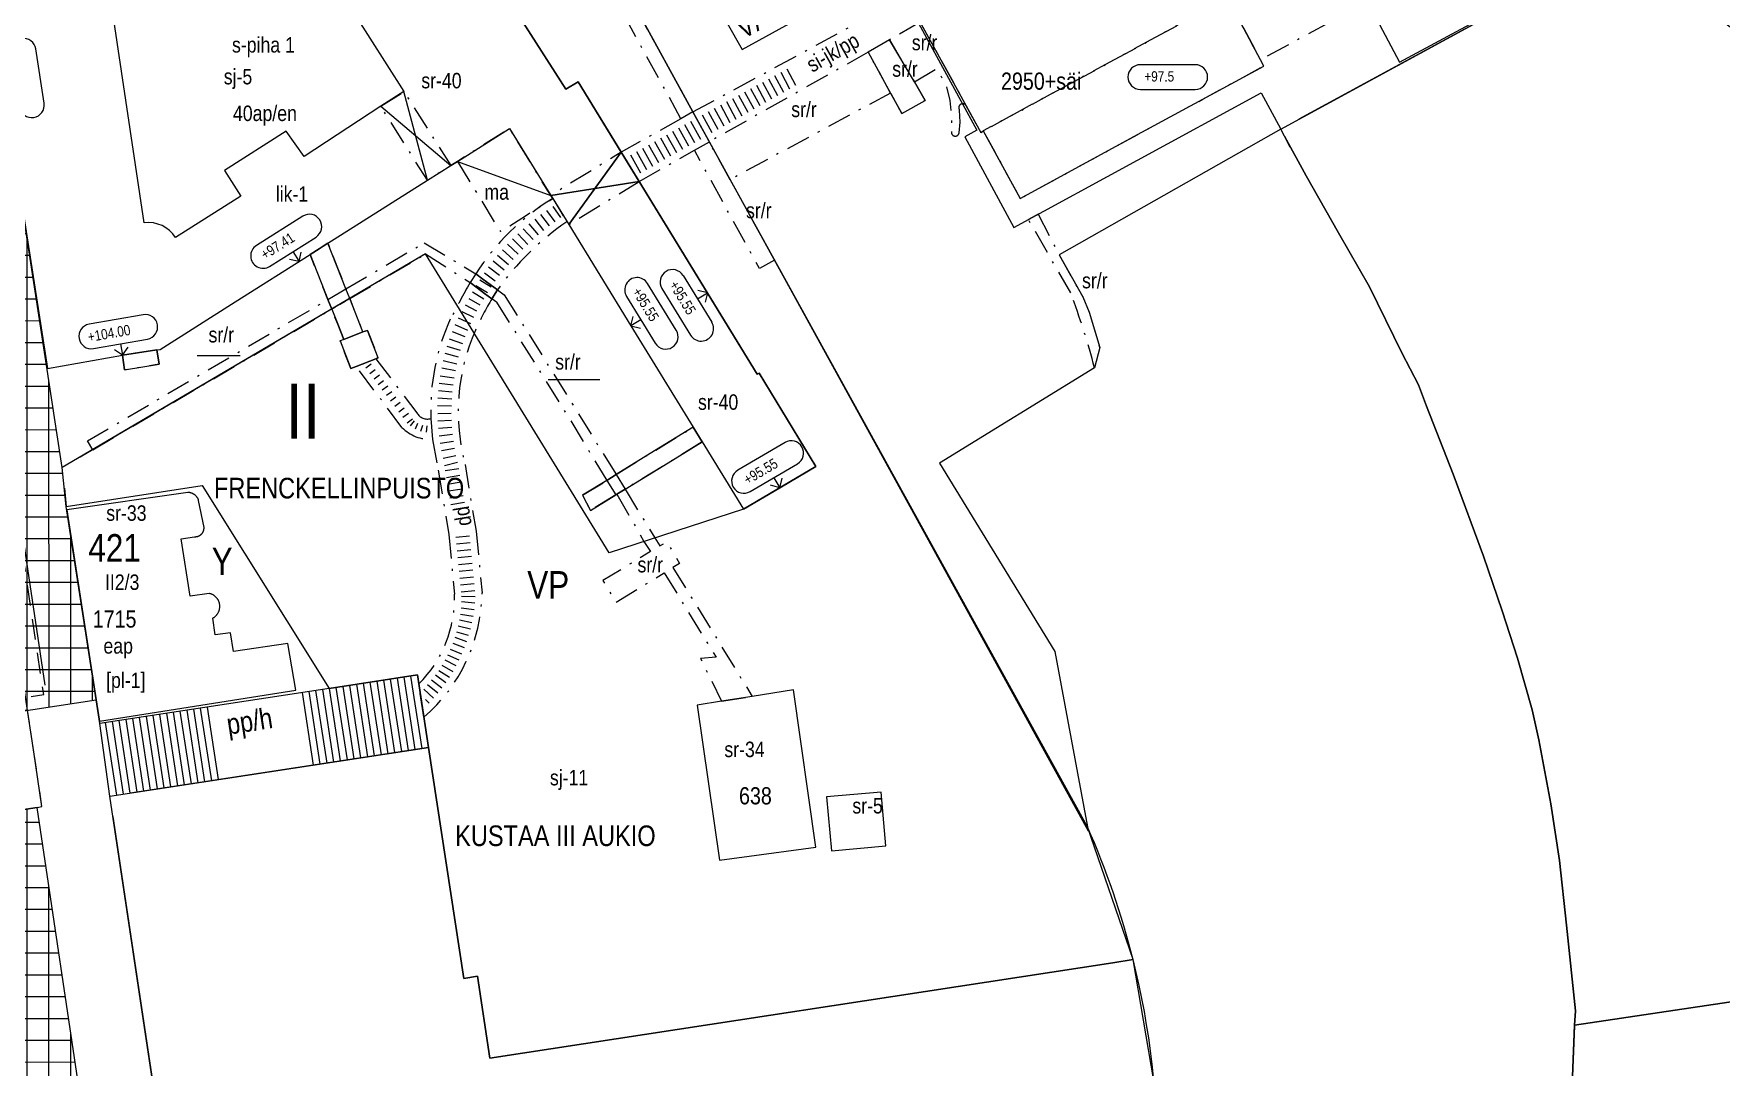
# Model space of a CAD drawing. Header units: metres. Extents: x 24485995 to 24488038, y 6819999 to 6822001.
# Drawn here: x 24487232.9 to 24487478.8, y 6821128 to 6821278.4 of the extents above; entities that cross this region are included whole.
import ezdxf

# ---------------------------------------------------------------- set-up
doc = ezdxf.new("R2010")
doc.units = ezdxf.units.M
for name, pattern in [('k10020', [0]), ('k10040', [10.3, 3.5, -1.5, 0.3, -1.5, 3.5]), ('k10050', [8, 3, -2, 3]), ('K10271', [0]), ('K10430', [0]), ('k10vi1', [0]), ('Osoitus_AK', [0])]:
    doc.linetypes.add(name, pattern=pattern)
for name, color, linetype, lineweight in [('AK_AsemakaavaTeksti_Kadun_puistonnimi', 7, 'Continuous', 0), ('AK_AsemakaavaTeksti_Kaupunginosan_nimi', 7, 'Continuous', 0), ('AK_AsemakaavaTeksti_Korttelinumero', 7, 'Continuous', 0), ('AK_AsemakaavaViiva_Kaupunginosan_raja', 7, 'Continuous', 0), ('AK_Kaavamerkinta_Kayttotarkoitusalue', 7, 'Continuous', 0), ('AK_Katualue_Tori', 7, 'Continuous', 0), ('AK_KayttotarkoitusSymboliViiva_Virkistysalueen_kuvio_murtoviiva', 7, 'Continuous', 0), ('AK_KayttotarkoitusViiva', 7, 'Continuous', 0), ('AK_LiikennointiTeksti_Autopaikkamerkinta_m2', 7, 'Continuous', 0), ('AK_LiikennointiViiva_Polkuviivoitus', 7, 'Continuous', 0), ('AK_MuuAsemakaavaTeksti_Alueenosan_kayttotarkoitus', 7, 'Continuous', 0), ('AK_MuuAsemakaavaTeksti_Erityismaarays', 7, 'Continuous', 0), ('AK_MuuAsemakaavaViiva_alueenosan_raja', 7, 'Continuous', 0), ('AK_MuuAsemakaavaViiva_Merkinnan_Kohdistusnuoli', 7, 'Continuous', 0), ('AK_MuuAsemakaavaViiva_Ohj_alueenosan_raja', 7, 'Continuous', 0), ('AK_Poistettava_merkintä', 7, 'Continuous', 0), ('AK_RakennusalaTeksti_Kerrosala_tai_luku', 7, 'Continuous', 0), ('AK_RakennusalaTeksti_Rakennusoikeus', 7, 'Continuous', 0), ('AK_RakennusalaViiva_Maanalaisen_tilan_viiva', 7, 'Continuous', 0), ('AK_RakennusalaViiva_Rakennusalan_raja__I_', 7, 'Continuous', 0), ('AK_RakentaminenTeksti_Korkeusmerkinta', 7, 'Continuous', 0), ('AK_RakentaminenTeksti_Korkeusmerkinta_ja_soikio', 7, 'Continuous', 0), ('AK_RakentaminenTeksti_Korkeusmerkinta_ja_soikio_ja_nuoli', 7, 'Continuous', 0), ('AK_RakentaminenViiva_Kulkuaukko', 7, 'Continuous', 0), ('AK_YmparistoViiva_Istutettava_puurivi', 7, 'Continuous', 0)]:
    doc.layers.add(name, color=color, linetype=linetype, lineweight=lineweight)
doc.styles.add('ArialNarrow', font='ARIALN.TTF')

# ---------------------------------------------------------------- blocks, each defined once
blk = doc.blocks.new('AKP43')
at = {"layer": 'AK_RakentaminenTeksti_Korkeusmerkinta_ja_soikio', "color": 7, "linetype": 'Continuous', "lineweight": 13}
for p, q in [((4, 1.8), (-4, 1.8)), ((-4, -1.8), (4, -1.8))]:
    blk.add_line(p, q, dxfattribs=at)
for centre, start, end in [((-4, 0), 90, 270), ((4, 0), 270, 90)]:
    blk.add_arc(centre, 1.8, start, end, dxfattribs=at)

msp = doc.modelspace()

# ---------------------------------------------------------------- hatches: boundary and pattern name
at = {"layer": 'AK_Katualue_Tori', "linetype": 'Continuous', "lineweight": 0}
h = msp.add_hatch(dxfattribs=at)
h.set_pattern_fill('NET', style=0)
h.paths.add_polyline_path([(24487222.78, 6821309.28), (24487230.12, 6821261.41), (24487229.46, 6821261.21), (24487229.98, 6821257.71), (24487230.54, 6821257.77), (24487237.06, 6821215.28), (24487237.65, 6821209.63), (24487242.01, 6821181.47), (24487197.09, 6821174.61), (24487178.97, 6821295.54), (24487184.85, 6821303.52)], flags=0)
h = msp.add_hatch(dxfattribs=at)
h.set_pattern_fill('NET', style=0)
h.paths.add_polyline_path([(24487207.5, 6821038.76), (24487189.49, 6821159.1), (24487195.28, 6821159.98), (24487233.38, 6821165.8), (24487240.15, 6821120.53), (24487250.77, 6821122.11), (24487255.62, 6821089.63), (24487261.52, 6821050.07), (24487306.52, 6821056.79), (24487321.63, 6821059.04), (24487317.08, 6821049.64), (24487322.09, 6821016.12), (24487317.14, 6821015.38), (24487318.69, 6821004.99), (24487214.88, 6820989.41)], flags=0)

# ---------------------------------------------------------------- linework, layer by layer
at = {"layer": 'AK_AsemakaavaViiva_Kaupunginosan_raja', "linetype": 'k10020', "lineweight": 9, "flags": 128}
for points in [[(24487320.61, 6821282.2), (24487328.94, 6821267.06)], [(24487328.94, 6821267.06), (24487386.53, 6821162.41)]]:
    msp.add_lwpolyline(points, dxfattribs=at)
at = {"layer": 'AK_KayttotarkoitusSymboliViiva_Virkistysalueen_kuvio_murtoviiva', "linetype": 'k10vi1', "lineweight": 9, "flags": 128}
for points in [[(24487237.37, 6821212.29), (24487237.65, 6821209.63), (24487257.42, 6821212.65), (24487275.96, 6821183.12), (24487288.82, 6821185.08), (24487290.43, 6821174.52), (24487295.56, 6821140.91), (24487297.54, 6821141.21), (24487299.36, 6821129.31), (24487390.11, 6821143.17), (24487393.07, 6821143.63), (24487386.42, 6821162.97), (24487328.94, 6821267.06), (24487320.61, 6821282.2), (24487308.9, 6821304.81), (24487304.79, 6821315.84), (24487302.78, 6821324.33), (24487287.76, 6821322.05), (24487289.29, 6821310.38), (24487285.26, 6821309.68), (24487310.45, 6821270.36), (24487312.23, 6821271.44), (24487338.31, 6821228.88), (24487338.61, 6821229.04), (24487346.87, 6821215.45), (24487336.31, 6821209.24), (24487316.74, 6821202.88), (24487289.99, 6821246.39), (24487239.65, 6821216.8)], [(24487415.98, 6821261.89), (24487415.14, 6821263.52), (24487418.27, 6821257.75), (24487423, 6821249.48), (24487427.54, 6821241.58), (24487432.22, 6821231.99), (24487434.65, 6821227.35), (24487435.82, 6821224.24), (24487439.73, 6821214.34), (24487444.15, 6821202.37), (24487446.87, 6821194.41), (24487449.06, 6821187.55), (24487451.2, 6821180.02), (24487452.17, 6821175.62), (24487453.94, 6821166.33), (24487455.19, 6821158.09), (24487456.23, 6821148.63), (24487457.51, 6821136.19), (24487457.38, 6821134.07), (24487488.98, 6821138.79), (24487501.14, 6821140.61), (24487501.06, 6821141.8), (24487503, 6821147.02), (24487507.87, 6821149.71), (24487513.81, 6821150.59), (24487514.25, 6821147.63), (24487551.85, 6821153.25), (24487558.9, 6821156.29), (24487563.52, 6821162.43), (24487564.5, 6821170.05), (24487564.46, 6821170.31), (24487556.08, 6821226.22), (24487552.12, 6821225.63), (24487550.38, 6821237.3), (24487547.68, 6821242.17), (24487545.19, 6821243.63), (24487544.3, 6821243.96), (24487515.91, 6821256.51), (24487489.36, 6821272.61), (24487465.1, 6821291.99), (24487455.71, 6821286.89), (24487445.4, 6821281.29), (24487417.24, 6821265.99)], [(24487244.45, 6821164.46), (24487250.77, 6821122.11), (24487255.62, 6821089.63), (24487300.62, 6821096.35), (24487313.48, 6821098.27), (24487310.52, 6821118.05), (24487340.19, 6821122.48), (24487347.52, 6821073.4), (24487381.37, 6821078.45), (24487378.43, 6821057.14), (24487378.21, 6821035.63), (24487380.71, 6821014.25), (24487388.54, 6821015.42), (24487386.8, 6821032.49), (24487387.6, 6821057.75), (24487392.37, 6821082.57), (24487396.23, 6821104.12), (24487396.12, 6821126), (24487393.07, 6821143.63), (24487390.11, 6821143.17), (24487299.36, 6821129.31), (24487297.54, 6821141.21), (24487295.56, 6821140.91), (24487290.43, 6821174.52), (24487246.97, 6821167.88)], [(24487465.23, 6821026.84), (24487476.58, 6821030.07), (24487489.21, 6821037.78), (24487499.34, 6821048.57), (24487506.22, 6821061.67), (24487509.35, 6821076.13), (24487508.92, 6821088.59), (24487501.14, 6821140.61), (24487488.98, 6821138.79), (24487457.38, 6821134.07), (24487457.38, 6821134), (24487457.07, 6821126.62), (24487457.05, 6821126.01), (24487456.45, 6821118.01), (24487455.14, 6821109.4), (24487454, 6821102.12), (24487452.55, 6821095.36), (24487451.01, 6821089.65), (24487447.53, 6821079.13), (24487441.98, 6821062.24), (24487437.48, 6821048.51), (24487434.91, 6821040.65), (24487432.51, 6821033.33), (24487429.13, 6821022.89), (24487429.24, 6821024.22)]]:
    msp.add_lwpolyline(points, dxfattribs=at)
at = {"layer": 'AK_KayttotarkoitusViiva', "linetype": 'Continuous', "lineweight": 20, "flags": 128}
for points in [[(24487287.76, 6821322.05), (24487289.29, 6821310.38), (24487285.26, 6821309.68), (24487310.45, 6821270.36), (24487312.23, 6821271.44), (24487338.31, 6821228.88), (24487338.61, 6821229.04), (24487346.87, 6821215.45), (24487336.31, 6821209.24), (24487316.74, 6821202.88), (24487289.99, 6821246.39), (24487237.06, 6821215.28)], [(24487222.78, 6821309.28), (24487184.85, 6821303.52), (24487178.97, 6821295.54), (24487197.09, 6821174.61), (24487242.01, 6821181.47)], [(24487237.06, 6821215.28), (24487230.54, 6821257.77), (24487229.98, 6821257.71), (24487229.46, 6821261.21), (24487230.12, 6821261.41), (24487222.78, 6821309.28)], [(24487386.42, 6821162.97), (24487328.94, 6821267.06), (24487320.61, 6821282.2), (24487309.17, 6821304.92)], [(24487394.17, 6821304.67), (24487358.86, 6821285.48), (24487370.31, 6821264.39), (24487368.56, 6821263.44), (24487375.72, 6821250.26), (24487411.74, 6821269.83), (24487414.61, 6821264.56)], [(24487414.61, 6821264.56), (24487445.4, 6821281.29), (24487455.71, 6821286.89)], [(24487414.61, 6821264.56), (24487382.29, 6821246.26), (24487385.73, 6821240.13), (24487386.68, 6821237.89), (24487388.21, 6821232.74), (24487387.46, 6821229.78), (24487364.85, 6821215.92), (24487381.67, 6821188.49), (24487386.42, 6821162.97)], [(24487457.38, 6821134.07), (24487457.51, 6821136.19), (24487456.23, 6821148.63), (24487455.19, 6821158.09), (24487453.94, 6821166.33), (24487452.17, 6821175.62), (24487451.2, 6821180.02), (24487449.06, 6821187.55), (24487446.87, 6821194.41), (24487444.15, 6821202.37), (24487439.73, 6821214.34), (24487435.82, 6821224.24), (24487434.65, 6821227.35), (24487432.22, 6821231.99), (24487427.54, 6821241.58), (24487423, 6821249.48), (24487418.27, 6821257.75), (24487415.14, 6821263.52), (24487414.61, 6821264.56)], [(24487237.65, 6821209.63), (24487237.06, 6821215.28)], [(24487237.65, 6821209.63), (24487257.42, 6821212.65), (24487275.96, 6821183.12)], [(24487242.01, 6821181.47), (24487237.65, 6821209.63)], [(24487290.43, 6821174.52), (24487288.82, 6821185.08), (24487275.96, 6821183.12)], [(24487275.96, 6821183.12), (24487242.55, 6821178.01)], [(24487242.55, 6821178.01), (24487242.01, 6821181.47)], [(24487244.01, 6821167.43), (24487242.55, 6821178.01)], [(24487244.01, 6821167.43), (24487290.43, 6821174.52)], [(24487393.07, 6821143.63), (24487390.11, 6821143.17), (24487299.36, 6821129.31), (24487297.54, 6821141.21), (24487295.56, 6821140.91), (24487290.43, 6821174.52)], [(24487250.77, 6821122.11), (24487244.01, 6821167.43)], [(24487250.77, 6821122.11), (24487240.15, 6821120.53), (24487233.38, 6821165.8), (24487195.28, 6821159.98), (24487189.49, 6821159.1), (24487207.5, 6821038.76)], [(24487501.14, 6821140.61), (24487488.98, 6821138.79), (24487457.38, 6821134.07)], [(24487457.07, 6821126.62), (24487457.38, 6821134.07)]]:
    msp.add_lwpolyline(points, dxfattribs=at)
at = {"layer": 'AK_KayttotarkoitusViiva', "linetype": 'Continuous', "lineweight": 20}
for centre, radius, start, end in [((24487627.49, 6821470.45), 223.29, 220.9937, 249.7854), ((24487627.48, 6821470.44), 241.27, 227.6978, 250.0583), ((24487276.78, 6821114.48), 119.89, 14.0711, 23.8602), ((24487276.67, 6821114.44), 120.01, 344.6024, 14.0767)]:
    msp.add_arc(centre, radius, start, end, dxfattribs=at)
at = {"layer": 'AK_LiikennointiViiva_Polkuviivoitus', "linetype": 'Continuous', "lineweight": 0, "flags": 128}
for points in [[(24487341.73, 6821272.84), (24487343.02, 6821270.45)], [(24487342.61, 6821273.32), (24487343.89, 6821270.94)], [(24487337.33, 6821270.46), (24487338.67, 6821267.99)], [(24487338.21, 6821270.94), (24487339.54, 6821268.49)], [(24487339.09, 6821271.41), (24487340.41, 6821268.98)], [(24487339.97, 6821271.89), (24487341.28, 6821269.47)], [(24487340.85, 6821272.36), (24487342.15, 6821269.96)], [(24487332.06, 6821267.6), (24487333.44, 6821265.04)], [(24487332.94, 6821268.08), (24487334.31, 6821265.54)], [(24487333.82, 6821268.56), (24487335.18, 6821266.03)], [(24487334.7, 6821269.03), (24487336.06, 6821266.52)], [(24487335.57, 6821269.51), (24487336.93, 6821267.01)], [(24487336.45, 6821269.98), (24487337.8, 6821267.5)], [(24487327.72, 6821265.22), (24487329.17, 6821262.63)], [(24487328.59, 6821265.71), (24487330.04, 6821263.12)], [(24487330.3, 6821266.65), (24487331.7, 6821264.06)], [(24487331.18, 6821267.13), (24487332.57, 6821264.55)], [(24487323.36, 6821262.78), (24487324.81, 6821260.17)], [(24487324.23, 6821263.27), (24487325.69, 6821260.67)], [(24487325.1, 6821263.75), (24487326.56, 6821261.16)], [(24487325.97, 6821264.24), (24487327.43, 6821261.65)], [(24487326.84, 6821264.73), (24487328.3, 6821262.14)], [(24487319.87, 6821260.82), (24487321.33, 6821258.21)], [(24487320.74, 6821261.31), (24487322.2, 6821258.7)], [(24487321.61, 6821261.8), (24487323.07, 6821259.19)], [(24487322.48, 6821262.29), (24487323.94, 6821259.68)], [(24487309.69, 6821251.67), (24487308.56, 6821253.3)], [(24487306.45, 6821249.17), (24487305.1, 6821250.79)], [(24487307.24, 6821249.82), (24487305.94, 6821251.46)], [(24487308.04, 6821250.46), (24487306.8, 6821252.11)], [(24487308.86, 6821251.08), (24487307.68, 6821252.72)], [(24487304.17, 6821247.07), (24487302.65, 6821248.57)], [(24487304.91, 6821247.78), (24487303.43, 6821249.32)], [(24487305.66, 6821248.48), (24487304.22, 6821250.04)], [(24487302.08, 6821244.82), (24487300.49, 6821246.17)], [(24487302.76, 6821245.59), (24487301.19, 6821246.99)], [(24487303.46, 6821246.34), (24487301.91, 6821247.79)], [(24487300.15, 6821242.43), (24487298.57, 6821243.59)], [(24487300.77, 6821243.24), (24487299.18, 6821244.47)], [(24487301.42, 6821244.04), (24487299.82, 6821245.33)], [(24487298.48, 6821239.82), (24487296.83, 6821240.8)], [(24487299, 6821240.7), (24487297.33, 6821241.72)], [(24487299.53, 6821241.55), (24487297.89, 6821242.56)], [(24487297.48, 6821238.03), (24487295.8, 6821238.92)], [(24487297.97, 6821238.94), (24487296.32, 6821239.86)], [(24487296.15, 6821235.26), (24487294.31, 6821236.05)], [(24487296.57, 6821236.2), (24487294.79, 6821237.03)], [(24487297.02, 6821237.12), (24487295.3, 6821237.98)], [(24487295.41, 6821233.32), (24487293.49, 6821233.96)], [(24487295.77, 6821234.31), (24487293.9, 6821235.05)], [(24487294.55, 6821230.35), (24487292.57, 6821230.83)], [(24487294.81, 6821231.35), (24487292.84, 6821231.88)], [(24487295.09, 6821232.34), (24487293.15, 6821232.92)], [(24487281.29, 6821229.8), (24487282.06, 6821230.37)], [(24487281.89, 6821229), (24487282.66, 6821229.57)], [(24487282.49, 6821228.2), (24487283.27, 6821228.78)], [(24487294.15, 6821228.31), (24487292.14, 6821228.61)], [(24487294.33, 6821229.35), (24487292.34, 6821229.77)], [(24487283.09, 6821227.4), (24487283.87, 6821227.98)], [(24487283.69, 6821226.6), (24487284.47, 6821227.18)], [(24487284.29, 6821225.8), (24487285.08, 6821226.38)], [(24487293.88, 6821226.27), (24487291.87, 6821226.46)], [(24487294, 6821227.29), (24487291.98, 6821227.54)], [(24487284.89, 6821225), (24487285.68, 6821225.59)], [(24487285.49, 6821224.2), (24487286.28, 6821224.79)], [(24487286.09, 6821223.4), (24487286.89, 6821223.99)], [(24487293.76, 6821224.21), (24487291.75, 6821224.29)], [(24487293.8, 6821225.24), (24487291.79, 6821225.37)], [(24487286.69, 6821222.6), (24487287.49, 6821223.19)], [(24487287.29, 6821221.8), (24487288.09, 6821222.39)], [(24487287.82, 6821221.34), (24487288.37, 6821222.11)], [(24487288.51, 6821220.92), (24487288.88, 6821221.73)], [(24487289.32, 6821220.6), (24487289.59, 6821221.44)], [(24487290.11, 6821220.43), (24487290.21, 6821221.36)], [(24487293.74, 6821223.16), (24487291.76, 6821223.12)], [(24487293.77, 6821222.13), (24487291.8, 6821222.04)], [(24487293.83, 6821221.1), (24487291.88, 6821220.95)], [(24487293.93, 6821220.08), (24487291.96, 6821219.87)], [(24487294.05, 6821219.06), (24487292.12, 6821218.8)], [(24487294.21, 6821218.04), (24487292.32, 6821217.73)], [(24487294.42, 6821217.01), (24487292.54, 6821216.59)], [(24487294.65, 6821216), (24487292.73, 6821215.52)], [(24487294.84, 6821215.11), (24487292.87, 6821214.79)], [(24487295, 6821214.12), (24487293.03, 6821213.8)], [(24487295.16, 6821213.14), (24487293.19, 6821212.81)], [(24487295.32, 6821212.15), (24487293.35, 6821211.83)], [(24487295.49, 6821211.16), (24487293.51, 6821210.84)], [(24487295.65, 6821210.18), (24487293.67, 6821209.85)], [(24487296.41, 6821205.3), (24487294.41, 6821205.11)], [(24487296.5, 6821204.31), (24487294.51, 6821204.11)], [(24487296.6, 6821203.31), (24487294.61, 6821203.12)], [(24487296.7, 6821202.32), (24487294.71, 6821202.12)], [(24487296.8, 6821201.32), (24487294.81, 6821201.12)], [(24487296.89, 6821200.32), (24487294.9, 6821200.13)], [(24487296.99, 6821199.33), (24487295, 6821199.13)], [(24487297.09, 6821198.33), (24487295.1, 6821198.14)], [(24487297.19, 6821197.34), (24487295.2, 6821197.14)], [(24487297.2, 6821196.47), (24487295.22, 6821196.53)], [(24487296.91, 6821193.61), (24487295.06, 6821193.9)], [(24487297.05, 6821194.57), (24487295.16, 6821194.8)], [(24487297.15, 6821195.53), (24487295.21, 6821195.71)], [(24487296.52, 6821191.74), (24487294.76, 6821192.19)], [(24487296.74, 6821192.69), (24487294.94, 6821193.08)], [(24487295.65, 6821189.01), (24487293.99, 6821189.66)], [(24487295.99, 6821189.92), (24487294.29, 6821190.52)], [(24487296.27, 6821190.81), (24487294.53, 6821191.3)], [(24487293.99, 6821185.55), (24487292.41, 6821186.47)], [(24487294.46, 6821186.39), (24487292.87, 6821187.25)], [(24487294.89, 6821187.23), (24487293.26, 6821187.98)], [(24487295.29, 6821188.11), (24487293.64, 6821188.81)], [(24487283.55, 6821173.47), (24487281.93, 6821184.03)], [(24487284.53, 6821173.62), (24487282.92, 6821184.18)], [(24487285.52, 6821173.77), (24487283.91, 6821184.33)], [(24487286.51, 6821173.92), (24487284.9, 6821184.48)], [(24487287.5, 6821174.07), (24487285.89, 6821184.63)], [(24487288.49, 6821174.22), (24487286.87, 6821184.78)], [(24487289.48, 6821174.38), (24487287.86, 6821184.93)], [(24487292.38, 6821183.16), (24487290.87, 6821184.33)], [(24487292.96, 6821183.94), (24487291.43, 6821185.04)], [(24487293.48, 6821184.72), (24487291.91, 6821185.7)], [(24487273.66, 6821171.96), (24487272.05, 6821182.52)], [(24487274.65, 6821172.11), (24487273.04, 6821182.67)], [(24487275.64, 6821172.26), (24487274.02, 6821182.82)], [(24487276.63, 6821172.41), (24487275.01, 6821182.97)], [(24487277.61, 6821172.56), (24487276, 6821183.12)], [(24487278.6, 6821172.71), (24487276.99, 6821183.27)], [(24487279.59, 6821172.87), (24487277.98, 6821183.42)], [(24487280.58, 6821173.02), (24487278.97, 6821183.57)], [(24487281.57, 6821173.17), (24487279.96, 6821183.72)], [(24487282.56, 6821173.32), (24487280.94, 6821183.88)], [(24487291.16, 6821181.7), (24487289.76, 6821183)], [(24487290.5, 6821180.99), (24487289.96, 6821181.53)], [(24487291.78, 6821182.41), (24487290.27, 6821183.64)], [(24487250.93, 6821168.49), (24487249.31, 6821179.04)], [(24487251.91, 6821168.64), (24487250.3, 6821179.19)], [(24487252.9, 6821168.79), (24487251.29, 6821179.35)], [(24487253.89, 6821168.94), (24487252.28, 6821179.5)], [(24487254.88, 6821169.09), (24487253.27, 6821179.65)], [(24487255.87, 6821169.24), (24487254.25, 6821179.8)], [(24487256.86, 6821169.39), (24487255.24, 6821179.95)], [(24487257.84, 6821169.54), (24487256.23, 6821180.1)], [(24487258.83, 6821169.69), (24487257.22, 6821180.25)], [(24487259.82, 6821169.84), (24487258.21, 6821180.4)], [(24487244.99, 6821167.58), (24487243.38, 6821178.14)], [(24487245.98, 6821167.73), (24487244.37, 6821178.29)], [(24487246.97, 6821167.88), (24487245.36, 6821178.44)], [(24487247.96, 6821168.03), (24487246.35, 6821178.59)], [(24487248.95, 6821168.18), (24487247.33, 6821178.74)], [(24487249.94, 6821168.33), (24487248.32, 6821178.89)]]:
    msp.add_lwpolyline(points, dxfattribs=at)
at = {"layer": 'AK_MuuAsemakaavaViiva_alueenosan_raja', "linetype": 'k10040', "lineweight": 5, "flags": 128}
for points in [[(24487403.6, 6821290.75), (24487433.05, 6821306.75), (24487437.63, 6821309.24), (24487442.21, 6821311.73), (24487445.14, 6821306.34), (24487448.07, 6821300.95), (24487449.47, 6821298.38), (24487450.86, 6821295.81), (24487431.22, 6821285.28), (24487411.64, 6821274.64), (24487409.25, 6821279.14), (24487406.86, 6821283.64), (24487407.37, 6821283.89), (24487403.6, 6821290.75)], [(24487327.2, 6821266.08), (24487318.84, 6821281.27), (24487307.35, 6821304.1)], [(24487328.94, 6821267.06), (24487396.52, 6821303.64)], [(24487361.93, 6821280.36), (24487366.41, 6821272.21), (24487370.89, 6821264.06), (24487371.24, 6821264.3), (24487389.05, 6821273.97), (24487406.86, 6821283.64), (24487407.37, 6821283.89), (24487405.48, 6821287.32), (24487403.6, 6821290.75), (24487398.45, 6821300.13), (24487380.19, 6821290.25), (24487361.93, 6821280.36)], [(24487371.24, 6821264.3), (24487373.93, 6821259.39), (24487376.63, 6821254.48), (24487385.5, 6821259.3), (24487394.37, 6821264.12), (24487403.24, 6821268.93), (24487412.11, 6821273.75), (24487411.64, 6821274.64), (24487409.25, 6821279.14), (24487406.86, 6821283.64), (24487397.95, 6821278.81), (24487389.05, 6821273.97), (24487380.14, 6821269.14), (24487371.24, 6821264.3)], [(24487362.07, 6821280.11), (24487357.56, 6821277.56)], [(24487357.56, 6821277.56), (24487354.47, 6821275.76)], [(24487357.56, 6821277.56), (24487361.21, 6821271.43)], [(24487354.47, 6821275.76), (24487331.34, 6821262.71)], [(24487357.75, 6821269.82), (24487354.47, 6821275.76)], [(24487361.21, 6821271.43), (24487364.47, 6821273.37), (24487365.88, 6821270.8), (24487366.39, 6821268.72), (24487366.6, 6821266.48), (24487366.61, 6821264.22)], [(24487283.46, 6821267.89), (24487286.84, 6821270.03), (24487290.25, 6821264.64), (24487293.65, 6821259.25), (24487291.96, 6821258.18), (24487290.27, 6821257.11), (24487286.87, 6821262.5), (24487283.46, 6821267.89)], [(24487361.21, 6821271.43), (24487362.8, 6821268.75), (24487359.4, 6821266.83), (24487357.75, 6821269.82)], [(24487357.75, 6821269.82), (24487334.36, 6821257.2)], [(24487327.2, 6821266.08), (24487318.51, 6821261.2)], [(24487328.94, 6821267.06), (24487327.2, 6821266.08)], [(24487367.74, 6821264.02), (24487367.87, 6821265.56), (24487367.8, 6821267.3)], [(24487294.62, 6821259.86), (24487297.76, 6821254.75), (24487300.9, 6821249.63), (24487304.71, 6821252.04), (24487308.51, 6821254.45), (24487308.23, 6821254.91), (24487305.22, 6821259.79), (24487302.22, 6821264.67), (24487298.42, 6821262.26), (24487294.62, 6821259.86)], [(24487329.16, 6821261.48), (24487331.34, 6821262.71)], [(24487308.23, 6821254.91), (24487308.51, 6821254.45), (24487309.55, 6821252.76), (24487310.58, 6821251.07), (24487310.85, 6821250.65), (24487315.98, 6821253.79), (24487321.12, 6821256.94), (24487319.81, 6821259.07), (24487318.51, 6821261.2), (24487313.37, 6821258.05), (24487308.23, 6821254.91)], [(24487321.12, 6821256.94), (24487329.16, 6821261.48)], [(24487340.82, 6821245.48), (24487338.63, 6821244.27), (24487329.16, 6821261.48)], [(24487294.62, 6821259.86), (24487293.65, 6821259.25)], [(24487379.23, 6821252.17), (24487377.83, 6821251.4)], [(24487383.98, 6821240.7), (24487377.83, 6821251.4)], [(24487379.23, 6821252.17), (24487382.29, 6821246.26)], [(24487276.32, 6821238.35), (24487275.77, 6821239.76), (24487274.47, 6821243.04), (24487273.18, 6821246.31), (24487274.47, 6821247.12), (24487275.76, 6821247.94), (24487277.07, 6821244.62), (24487278.38, 6821241.3), (24487278.94, 6821239.89), (24487277.45, 6821239.02), (24487276.32, 6821238.35)], [(24487278.38, 6821241.3), (24487289.8, 6821248.02)], [(24487289.8, 6821248.02), (24487297.31, 6821243.48)], [(24487278.94, 6821239.89), (24487289.99, 6821246.39)], [(24487289.99, 6821246.39), (24487296.47, 6821242.23)], [(24487297.31, 6821243.48), (24487296.47, 6821242.23)], [(24487297.31, 6821243.48), (24487298.33, 6821242.72)], [(24487276.58, 6821240.24), (24487277.65, 6821240.87)], [(24487277.65, 6821240.87), (24487278.38, 6821241.3)], [(24487297.53, 6821241.45), (24487296.47, 6821242.23)], [(24487298.6, 6821240.65), (24487297.53, 6821241.45)], [(24487298.33, 6821242.72), (24487299.4, 6821241.93)], [(24487299.67, 6821239.87), (24487298.6, 6821240.65)], [(24487299.4, 6821241.93), (24487300.46, 6821241.15)], [(24487300.46, 6821241.15), (24487299.67, 6821239.87)], [(24487300.46, 6821241.15), (24487301.46, 6821240.41)], [(24487240.73, 6821219.17), (24487275.77, 6821239.76)], [(24487241.5, 6821217.88), (24487276.32, 6821238.35)], [(24487275.77, 6821239.76), (24487276.58, 6821240.24)], [(24487278.07, 6821233.93), (24487277.63, 6821235.04), (24487277.2, 6821236.14), (24487276.32, 6821238.35), (24487277.45, 6821239.02), (24487278.94, 6821239.89), (24487279.89, 6821237.46), (24487280.83, 6821235.03), (24487279.45, 6821234.48), (24487278.07, 6821233.93)], [(24487300.34, 6821239.37), (24487299.67, 6821239.87)], [(24487300.34, 6821239.37), (24487310.93, 6821222.42), (24487316.4, 6821213.42)], [(24487301.46, 6821240.41), (24487312.21, 6821223.21), (24487317.75, 6821214.26)], [(24487279.88, 6821230.01), (24487279.09, 6821229.71), (24487277.54, 6821233.72), (24487278.07, 6821233.93)], [(24487280.83, 6821235.03), (24487281.51, 6821235.25), (24487283.09, 6821231.26), (24487282.75, 6821231.12)], [(24487250.84, 6821232.4), (24487251.16, 6821230.32), (24487246.13, 6821229.52), (24487245.83, 6821231.63)], [(24487250.84, 6821232.4), (24487245.83, 6821231.63)], [(24487282.75, 6821231.12), (24487279.88, 6821230.01)], [(24487282.75, 6821231.12), (24487288.71, 6821223.24)], [(24487286.55, 6821221.12), (24487279.88, 6821230.01)], [(24487290.77, 6821222.42), (24487290.99, 6821219.39)], [(24487317.75, 6821214.26), (24487328.98, 6821221.16)], [(24487330.31, 6821219.01), (24487328.98, 6821221.16)], [(24487241.5, 6821217.88), (24487240.73, 6821219.17)], [(24487290.99, 6821219.39), (24487291.83, 6821214.9)], [(24487330.31, 6821219.01), (24487319.07, 6821212.13)], [(24487291.83, 6821214.9), (24487293.37, 6821205.52)], [(24487295.75, 6821215.73), (24487297.34, 6821206.04)], [(24487316.4, 6821213.42), (24487317.75, 6821214.26)], [(24487317.75, 6821214.26), (24487319.07, 6821212.13)], [(24487317.7, 6821211.29), (24487314.03, 6821209.04), (24487312.87, 6821211.26), (24487316.4, 6821213.42)], [(24487316.4, 6821213.42), (24487317.7, 6821211.29)], [(24487317.87, 6821211.39), (24487317.7, 6821211.29)], [(24487319.07, 6821212.13), (24487317.87, 6821211.39)], [(24487317.87, 6821211.39), (24487321.81, 6821204.53)], [(24487319.07, 6821212.13), (24487323.39, 6821205.03), (24487324.11, 6821203.87), (24487325.11, 6821204.47), (24487327.01, 6821201.33), (24487326.04, 6821200.73)], [(24487293.37, 6821205.52), (24487294.22, 6821196.87)], [(24487297.34, 6821206.04), (24487298.22, 6821197.03)], [(24487321.81, 6821204.53), (24487322.74, 6821203.04), (24487315.84, 6821198.83), (24487317.73, 6821195.65), (24487324.76, 6821199.95)], [(24487324.76, 6821199.95), (24487332.31, 6821187.68), (24487330.04, 6821187.49), (24487333.13, 6821181.27)], [(24487326.04, 6821200.73), (24487337.59, 6821181.96)], [(24487289.76, 6821178.92), (24487289.01, 6821183.77)], [(24487333.13, 6821181.27), (24487337.59, 6821181.96)], [(24487199.22, 6821160.58), (24487214.33, 6821162.89), (24487233.38, 6821165.8), (24487234.1, 6821165.91), (24487232.01, 6821179.95), (24487197.09, 6821174.61), (24487198.15, 6821167.6), (24487199.22, 6821160.58)]]:
    msp.add_lwpolyline(points, dxfattribs=at)
at = {"layer": 'AK_MuuAsemakaavaViiva_alueenosan_raja', "linetype": 'k10040', "lineweight": 5}
for centre, radius, start, end in [((24487368.25, 6821267.67), 0.582, 18.7797, 218.7761), ((24487367.17, 6821264.11), 0.572, 169.1813, 350.8716), ((24487326.46, 6821224.91), 34.56, 121.2843, 147.5045), ((24487333.31, 6821217.75), 40.33, 124.2936, 144.5385), ((24487336.07, 6821217.74), 42.6, 148.6999, 155.648), ((24487322.66, 6821223.73), 31.91, 155.614, 182.3531), ((24487324.28, 6821223.38), 29.53, 156.1878, 195.0147), ((24487290.72, 6821225.27), 5.89, 224.8856, 272.6365), ((24487290.28, 6821224.18), 1.83, 211.0998, 285.709), ((24487276.43, 6821196.35), 17.79, 314.9981, 1.6653), ((24487273.73, 6821197.45), 24.5, 310.8635, 359.0265)]:
    msp.add_arc(centre, radius, start, end, dxfattribs=at)
for centre, major_axis, start_param, end_param in [((24487613.84, 6821067.28), (-174.95, -317.37), 4.712389, 4.729081), ((24487283.95, 6821202.77), (103.51, 27.01), 0, 0.107114)]:
    msp.add_ellipse(centre, major_axis=major_axis, ratio=1, start_param=start_param, end_param=end_param, dxfattribs=at)
at = {"layer": 'AK_MuuAsemakaavaViiva_Merkinnan_Kohdistusnuoli', "linetype": 'Osoitus_AK', "lineweight": 5, "flags": 128}
for points in [[(24487331.96, 6821283.52), (24487336.11, 6821276.17), (24487375.44, 6821297.8), (24487376.15, 6821289.92)], [(24487256.71, 6821231.62), (24487262.96, 6821231.62)], [(24487315.38, 6821228.05), (24487307.85, 6821228.05)]]:
    msp.add_lwpolyline(points, dxfattribs=at)
at = {"layer": 'AK_MuuAsemakaavaViiva_Ohj_alueenosan_raja', "linetype": 'k10050', "lineweight": 5, "flags": 128}
msp.add_lwpolyline([(24487214.78, 6821205.59), (24487218.71, 6821179.85), (24487231.72, 6821181.83), (24487234.37, 6821182.23), (24487230.52, 6821207.94), (24487227.87, 6821207.55), (24487220.44, 6821206.43), (24487214.78, 6821205.59)], dxfattribs=at)
at = {"layer": 'AK_Poistettava_merkintä', "linetype": 'k10040', "lineweight": 0, "flags": 128}
for points in [[(24487320.61, 6821282.2), (24487328.94, 6821267.06)], [(24487331.34, 6821262.71), (24487328.94, 6821267.06)], [(24487334.36, 6821257.2), (24487331.34, 6821262.71)], [(24487334.36, 6821257.2), (24487340.82, 6821245.48)], [(24487382.29, 6821246.26), (24487385.73, 6821240.13)], [(24487277.45, 6821239.02), (24487278.3, 6821239.51)], [(24487278.3, 6821239.51), (24487278.94, 6821239.89)], [(24487385.73, 6821240.13), (24487386.68, 6821237.89)], [(24487386.68, 6821237.89), (24487388.21, 6821232.74)], [(24487388.21, 6821232.74), (24487387.46, 6821229.78)]]:
    msp.add_lwpolyline(points, dxfattribs=at)
at = {"layer": 'AK_RakennusalaViiva_Maanalaisen_tilan_viiva', "linetype": 'Continuous', "lineweight": 5, "flags": 128}
msp.add_lwpolyline([(24487294.62, 6821259.86), (24487308.23, 6821254.91)], dxfattribs=at)
at = {"layer": 'AK_RakennusalaViiva_Rakennusalan_raja__I_', "linetype": 'K10271', "lineweight": 9, "flags": 128}
for points in [[(24487234.89, 6821229.69), (24487245.83, 6821231.63), (24487250.84, 6821232.4), (24487251.31, 6821232.48), (24487262.25, 6821239.39), (24487273.18, 6821246.31), (24487275.76, 6821247.94), (24487290.27, 6821257.11), (24487293.65, 6821259.25), (24487294.62, 6821259.86), (24487302.22, 6821264.67), (24487308.23, 6821254.91), (24487308.51, 6821254.45), (24487310.85, 6821250.65), (24487319.91, 6821235.9), (24487328.98, 6821221.16), (24487330.31, 6821219.01), (24487336.31, 6821209.24), (24487341.59, 6821212.34), (24487346.87, 6821215.45), (24487342.74, 6821222.24), (24487338.61, 6821229.04), (24487338.31, 6821228.88), (24487321.12, 6821256.94), (24487318.51, 6821261.2), (24487312.23, 6821271.44), (24487310.45, 6821270.36), (24487285.26, 6821309.68), (24487289.29, 6821310.38), (24487287.76, 6821322.05), (24487286.99, 6821327.91), (24487254.2, 6821323.06), (24487221.4, 6821318.22), (24487222.78, 6821309.28), (24487224.1, 6821300.68), (24487224.71, 6821296.7), (24487229.2, 6821267.41), (24487230.12, 6821261.41), (24487229.46, 6821261.21), (24487229.98, 6821257.71), (24487230.54, 6821257.77), (24487232.72, 6821243.73), (24487234.89, 6821229.69)], [(24487178.97, 6821295.54), (24487179.35, 6821292.97), (24487183.92, 6821262.46), (24487188.22, 6821233.79), (24487197.09, 6821174.61), (24487198.15, 6821167.6), (24487199.22, 6821160.58), (24487214.33, 6821162.89), (24487233.38, 6821165.8), (24487234.1, 6821165.91), (24487232.91, 6821173.87), (24487231.72, 6821181.83), (24487227.87, 6821207.55), (24487224.72, 6821228.59), (24487222.65, 6821242.43), (24487220.57, 6821256.28), (24487220.03, 6821259.93), (24487219.14, 6821265.88), (24487216.71, 6821282.07), (24487214.29, 6821298.27), (24487212.86, 6821307.77), (24487198.86, 6821305.65), (24487184.85, 6821303.52), (24487181.91, 6821299.53), (24487178.97, 6821295.54)], [(24487361.93, 6821280.36), (24487370.89, 6821264.06), (24487371.24, 6821264.3), (24487376.63, 6821254.48), (24487394.37, 6821264.12), (24487412.11, 6821273.75), (24487411.64, 6821274.64), (24487406.86, 6821283.64), (24487407.37, 6821283.89), (24487403.6, 6821290.75), (24487398.45, 6821300.13), (24487380.19, 6821290.25), (24487361.93, 6821280.36)], [(24487444.09, 6821280.87), (24487440.27, 6821287.85), (24487428.13, 6821281.33), (24487431.89, 6821274.32), (24487444.09, 6821280.87)], [(24487357.56, 6821277.56), (24487354.47, 6821275.76), (24487357.75, 6821269.82), (24487359.4, 6821266.83), (24487362.8, 6821268.75), (24487361.21, 6821271.43), (24487357.56, 6821277.56)], [(24487368.71, 6821268.03), (24487368.8, 6821267.85), (24487368.8, 6821267.87), (24487368.79, 6821267.89), (24487368.78, 6821267.91), (24487368.77, 6821267.93), (24487368.76, 6821267.95), (24487368.75, 6821267.96), (24487368.74, 6821267.98), (24487368.73, 6821268), (24487368.72, 6821268.01), (24487368.71, 6821268.03)], [(24487273.18, 6821246.31), (24487275.77, 6821239.76), (24487276.32, 6821238.35), (24487277.2, 6821236.14), (24487278.07, 6821233.93), (24487280.83, 6821235.03), (24487278.94, 6821239.89), (24487278.38, 6821241.3), (24487275.76, 6821247.94), (24487274.47, 6821247.12), (24487273.18, 6821246.31)], [(24487297.31, 6821243.48), (24487296.47, 6821242.23), (24487297.53, 6821241.45), (24487298.6, 6821240.65), (24487299.67, 6821239.87), (24487300.46, 6821241.15), (24487299.4, 6821241.93), (24487298.33, 6821242.72), (24487297.31, 6821243.48)], [(24487279.88, 6821230.01), (24487282.75, 6821231.12), (24487283.09, 6821231.26), (24487281.51, 6821235.25), (24487280.83, 6821235.03), (24487278.07, 6821233.93), (24487277.54, 6821233.72), (24487279.09, 6821229.71), (24487279.88, 6821230.01)], [(24487250.84, 6821232.4), (24487245.83, 6821231.63), (24487246.13, 6821229.52), (24487251.16, 6821230.32), (24487250.84, 6821232.4)], [(24487312.87, 6821211.26), (24487314.03, 6821209.04), (24487317.7, 6821211.29), (24487317.87, 6821211.39), (24487319.07, 6821212.13), (24487324.69, 6821215.57), (24487330.31, 6821219.01), (24487329.64, 6821220.08), (24487328.98, 6821221.16), (24487323.37, 6821217.71), (24487317.75, 6821214.26), (24487316.4, 6821213.42), (24487312.87, 6821211.26)], [(24487256.93, 6821210.51), (24487256.91, 6821210.56), (24487256.89, 6821210.62), (24487256.87, 6821210.67), (24487256.84, 6821210.72), (24487256.81, 6821210.77), (24487256.79, 6821210.82), (24487256.76, 6821210.87), (24487256.72, 6821210.92), (24487256.69, 6821210.97), (24487256.66, 6821211.02), (24487256.62, 6821211.06), (24487256.58, 6821211.1), (24487256.54, 6821211.15), (24487256.5, 6821211.19), (24487256.46, 6821211.23), (24487256.42, 6821211.26), (24487256.37, 6821211.3), (24487256.32, 6821211.34), (24487256.28, 6821211.37), (24487256.23, 6821211.4), (24487256.18, 6821211.43), (24487256.13, 6821211.46), (24487256.08, 6821211.48), (24487256.02, 6821211.51), (24487255.97, 6821211.53), (24487255.92, 6821211.55), (24487255.86, 6821211.57), (24487255.81, 6821211.59), (24487255.75, 6821211.6), (24487255.7, 6821211.62), (24487255.64, 6821211.63), (24487255.58, 6821211.64), (24487255.53, 6821211.64), (24487255.47, 6821211.65), (24487255.41, 6821211.65), (24487255.35, 6821211.65), (24487237.73, 6821209.14), (24487242.01, 6821181.47), (24487242.5, 6821178.34), (24487271.07, 6821182.88), (24487269.94, 6821189.66), (24487262.02, 6821188.49), (24487261.58, 6821191.21), (24487259.35, 6821190.92), (24487258.99, 6821193.37), (24487259.05, 6821193.4), (24487259.11, 6821193.44), (24487259.17, 6821193.47), (24487259.22, 6821193.51), (24487259.27, 6821193.55), (24487259.33, 6821193.59), (24487259.38, 6821193.64), (24487259.42, 6821193.68), (24487259.47, 6821193.73), (24487259.52, 6821193.78), (24487259.56, 6821193.83), (24487259.6, 6821193.88), (24487259.64, 6821193.93), (24487259.68, 6821193.99), (24487259.72, 6821194.04), (24487259.75, 6821194.1), (24487259.79, 6821194.16), (24487259.82, 6821194.21), (24487259.84, 6821194.28), (24487259.87, 6821194.34), (24487259.9, 6821194.4), (24487259.92, 6821194.46), (24487259.94, 6821194.52), (24487259.96, 6821194.59), (24487259.97, 6821194.65), (24487259.98, 6821194.72), (24487259.99, 6821194.78), (24487260, 6821194.85), (24487260.01, 6821194.92), (24487260.01, 6821194.98), (24487260.02, 6821195.05), (24487260.01, 6821195.12), (24487260.01, 6821195.18), (24487260.01, 6821195.25), (24487260, 6821195.31), (24487259.99, 6821195.38), (24487259.98, 6821195.45), (24487259.96, 6821195.51), (24487259.95, 6821195.58), (24487259.93, 6821195.64), (24487259.91, 6821195.7), (24487259.88, 6821195.76), (24487259.86, 6821195.83), (24487259.83, 6821195.89), (24487259.8, 6821195.95), (24487259.77, 6821196.01), (24487259.74, 6821196.06), (24487259.7, 6821196.12), (24487259.66, 6821196.17), (24487259.63, 6821196.23), (24487259.58, 6821196.28), (24487259.54, 6821196.33), (24487259.5, 6821196.38), (24487259.45, 6821196.43), (24487259.4, 6821196.47), (24487259.35, 6821196.52), (24487259.3, 6821196.56), (24487259.25, 6821196.6), (24487259.2, 6821196.64), (24487259.14, 6821196.68), (24487259.08, 6821196.71), (24487259.03, 6821196.75), (24487258.97, 6821196.78), (24487258.91, 6821196.81), (24487258.85, 6821196.83), (24487258.79, 6821196.86), (24487258.72, 6821196.88), (24487258.66, 6821196.9), (24487258.6, 6821196.92), (24487258.53, 6821196.94), (24487258.47, 6821196.95), (24487255.68, 6821196.57), (24487254.36, 6821204.91), (24487256.35, 6821205.21), (24487256.39, 6821205.21), (24487256.44, 6821205.21), (24487256.48, 6821205.21), (24487256.53, 6821205.21), (24487256.57, 6821205.22), (24487256.61, 6821205.22), (24487256.66, 6821205.23), (24487256.7, 6821205.24), (24487256.75, 6821205.25), (24487256.79, 6821205.26), (24487256.83, 6821205.28), (24487256.87, 6821205.29), (24487256.92, 6821205.31), (24487256.96, 6821205.33), (24487257, 6821205.35), (24487257.04, 6821205.37), (24487257.08, 6821205.39), (24487257.11, 6821205.41), (24487257.15, 6821205.44), (24487257.19, 6821205.46), (24487257.22, 6821205.49), (24487257.26, 6821205.52), (24487257.29, 6821205.55), (24487257.33, 6821205.58), (24487257.36, 6821205.61), (24487257.39, 6821205.64), (24487257.42, 6821205.68), (24487257.44, 6821205.71), (24487257.47, 6821205.75), (24487257.5, 6821205.78), (24487257.52, 6821205.82), (24487257.55, 6821205.86), (24487257.57, 6821205.9), (24487257.59, 6821205.94), (24487257.61, 6821205.98), (24487257.62, 6821206.02), (24487257.64, 6821206.06), (24487257.65, 6821206.11), (24487257.67, 6821206.15), (24487257.68, 6821206.19), (24487257.69, 6821206.24), (24487257.7, 6821206.28), (24487257.71, 6821206.32), (24487257.71, 6821206.37), (24487257.72, 6821206.41), (24487257.72, 6821206.46), (24487257.72, 6821206.5), (24487257.72, 6821206.55), (24487256.93, 6821210.51)], [(24487337.59, 6821181.96), (24487333.13, 6821181.27), (24487333.09, 6821181.26), (24487329.57, 6821180.68), (24487332.8, 6821158.12), (24487346.85, 6821160), (24487343.6, 6821182.93), (24487337.59, 6821181.96)], [(24487356.38, 6821168.04), (24487348.41, 6821167.34), (24487349.12, 6821159.48), (24487357.04, 6821160.18), (24487356.38, 6821168.04)]]:
    msp.add_lwpolyline(points, dxfattribs=at)
msp.add_lwpolyline([(24487248.99, 6821250.93), (24487241.75, 6821299.34), (24487241.16, 6821303.29), (24487246.89, 6821304.24), (24487247.53, 6821300.6), (24487262.66, 6821303.18, 0.262435), (24487266.99, 6821301.22), (24487266.99, 6821301.22), (24487276.91, 6821285.63), (24487286.84, 6821270.03), (24487283.46, 6821267.89), (24487272.29, 6821260.59), (24487269.69, 6821264.26), (24487260.72, 6821258.53), (24487263.1, 6821254.82), (24487253.58, 6821248.77), (24487253.58, 6821248.77, 0.28533), (24487248.99, 6821250.93), (24487248.99, 6821250.93)], format="xyb", dxfattribs=at)
at = {"layer": 'AK_RakentaminenTeksti_Korkeusmerkinta_ja_soikio_ja_nuoli', "linetype": 'Continuous', "lineweight": 5, "flags": 128}
for points in [[(24487234.42, 6821268.33), (24487233.21, 6821276.23)], [(24487272.11, 6821251.9), (24487265.35, 6821247.62)], [(24487267.27, 6821244.58), (24487274.03, 6821248.85)], [(24487271.56, 6821245.28), (24487270.18, 6821245.59)], [(24487270.65, 6821246.72), (24487271.56, 6821245.28)], [(24487271.56, 6821245.28), (24487271.87, 6821246.66)], [(24487327.51, 6821243.25), (24487331.69, 6821236.43)], [(24487326.52, 6821235.27), (24487322.33, 6821242.09)], [(24487328.62, 6821234.55), (24487324.44, 6821241.37)], [(24487329.6, 6821239.84), (24487331.05, 6821240.73)], [(24487331.05, 6821240.73), (24487329.67, 6821241.06)], [(24487331.05, 6821240.73), (24487330.72, 6821239.35)], [(24487319.27, 6821240.2), (24487323.46, 6821233.39)], [(24487248.85, 6821237.54), (24487240.97, 6821236.15)], [(24487319.91, 6821235.9), (24487320.24, 6821237.28)], [(24487321.36, 6821236.8), (24487319.91, 6821235.9)], [(24487319.91, 6821235.9), (24487321.29, 6821235.58)], [(24487241.6, 6821232.6), (24487249.47, 6821234)], [(24487245.53, 6821233.3), (24487245.83, 6821231.63)], [(24487245.83, 6821231.63), (24487244.67, 6821232.44)], [(24487245.83, 6821231.63), (24487246.64, 6821232.79)], [(24487342.36, 6821218.95), (24487335.47, 6821214.89)], [(24487337.29, 6821211.79), (24487344.19, 6821215.84)], [(24487340.74, 6821213.81), (24487341.6, 6821212.35)], [(24487341.6, 6821212.35), (24487341.96, 6821213.72)], [(24487341.6, 6821212.35), (24487340.23, 6821212.7)]]:
    msp.add_lwpolyline(points, dxfattribs=at)
at = {"layer": 'AK_RakentaminenTeksti_Korkeusmerkinta_ja_soikio_ja_nuoli', "linetype": 'Continuous', "lineweight": 5}
for centre, start, end in [((24487231.43, 6821275.96), 8.7259, 188.7259), ((24487232.64, 6821268.05), 188.7259, 8.7259), ((24487273.07, 6821250.37), 302.3034, 122.3034), ((24487266.31, 6821246.1), 122.3034, 302.3034), ((24487320.8, 6821241.15), 31.5928, 211.5928), ((24487325.97, 6821242.31), 31.4905, 211.4905), ((24487241.28, 6821234.38), 100.0267, 280.0267), ((24487249.16, 6821235.77), 280.0267, 100.0267), ((24487330.15, 6821235.49), 211.4905, 31.4905), ((24487324.99, 6821234.33), 211.5928, 31.5928), ((24487343.27, 6821217.39), 300.4586, 120.4586), ((24487336.38, 6821213.34), 120.4586, 300.4586)]:
    msp.add_arc(centre, 1.8, start, end, dxfattribs=at)
at = {"layer": 'AK_RakentaminenViiva_Kulkuaukko', "linetype": 'Continuous', "lineweight": 5, "flags": 128}
for points in [[(24487290.27, 6821257.11), (24487286.84, 6821270.03)], [(24487283.46, 6821267.89), (24487293.65, 6821259.25)], [(24487318.51, 6821261.2), (24487310.85, 6821250.65)], [(24487310.85, 6821250.65), (24487318.51, 6821261.2)], [(24487308.23, 6821254.91), (24487321.12, 6821256.94)], [(24487321.12, 6821256.94), (24487308.23, 6821254.91)]]:
    msp.add_lwpolyline(points, dxfattribs=at)
at = {"layer": 'AK_YmparistoViiva_Istutettava_puurivi', "linetype": 'K10430', "lineweight": 5, "flags": 128}
msp.add_lwpolyline([(24487234.58, 6821183.58), (24487217.48, 6821297.99)], dxfattribs=at)

# ---------------------------------------------------------------- block references
at = {"layer": 'AK_RakentaminenTeksti_Korkeusmerkinta_ja_soikio', "color": 7, "lineweight": 5}
msp.add_blockref('AKP43', (24487398.13, 6821272.14), dxfattribs=at)

# ---------------------------------------------------------------- texts
at = {"layer": 'AK_AsemakaavaTeksti_Kadun_puistonnimi', "linetype": 'Continuous', "lineweight": 5, "style": 'ArialNarrow'}
msp.add_text('VALSSIPADONRAITTI', height=3, rotation=28.8099, dxfattribs=at).set_placement((24487336.31, 6821277.65))
for s, p in [('FRENCKELLINPUISTO', (24487259.16, 6821210.79, 0)), ('KUSTAA III AUKIO', (24487294.3, 6821160.17))]:
    msp.add_text(s, height=3, dxfattribs=at).set_placement(p)
at = {"layer": 'AK_AsemakaavaTeksti_Kaupunginosan_nimi', "linetype": 'Continuous', "lineweight": 0, "style": 'ArialNarrow'}
msp.add_text('II', height=8, dxfattribs=at).set_placement((24487269.58, 6821219.49))
at = {"layer": 'AK_AsemakaavaTeksti_Korttelinumero', "linetype": 'Continuous', "lineweight": 5, "style": 'ArialNarrow'}
msp.add_text('421', height=4, dxfattribs=at).set_placement((24487240.86, 6821201.59))
at = {"layer": 'AK_Kaavamerkinta_Kayttotarkoitusalue', "linetype": 'Continuous', "lineweight": 0, "style": 'ArialNarrow'}
for s, p in [('Y', (24487258.83, 6821199.63)), ('VP', (24487304.81, 6821196.2))]:
    msp.add_text(s, height=4, dxfattribs=at).set_placement(p)
msp.add_text('pp/h', height=3, rotation=8.686, dxfattribs=at).set_placement((24487261.26, 6821176.38))
at = {"layer": 'AK_LiikennointiTeksti_Autopaikkamerkinta_m2', "linetype": 'Continuous', "lineweight": 0, "style": 'ArialNarrow'}
msp.add_text('40ap/en', height=2.25, dxfattribs=at).set_placement((24487261.93, 6821265.74))
at = {"layer": 'AK_MuuAsemakaavaTeksti_Alueenosan_kayttotarkoitus', "linetype": 'Continuous', "lineweight": 0, "style": 'ArialNarrow'}
for s, rotation, p in [('si-jk/pp', 29.4386, (24487346.32, 6821272.75)), ('pp', 279.2989, (24487294.57, 6821209.52))]:
    msp.add_text(s, height=2.25, rotation=rotation, dxfattribs=at).set_placement(p)
msp.add_text('ma', height=2.25, dxfattribs=at).set_placement((24487298.57, 6821254.28))
at = {"layer": 'AK_MuuAsemakaavaTeksti_Erityismaarays', "linetype": 'Continuous', "lineweight": 0, "style": 'ArialNarrow'}
for s, p in [('s-piha 1', (24487261.79, 6821275.71)), ('sr/r', (24487360.84, 6821276.04)), ('sj-5', (24487260.59, 6821271.08)), ('sr-40', (24487289.37, 6821270.5)), ('sr/r', (24487357.98, 6821272.19)), ('sr/r', (24487343.27, 6821266.31)), ('lik-1', (24487268.17, 6821253.99)), ('sr/r', (24487336.68, 6821251.59)), ('sr/r', (24487385.64, 6821241.38)), ('sr/r', (24487258.37, 6821233.5)), ('sr/r', (24487308.88, 6821229.55)), ('sr-40', (24487329.68, 6821223.69)), ('sr-33', (24487243.47, 6821207.53)), ('sr/r', (24487320.87, 6821200.02)), ('eap', (24487243.06, 6821188.19)), ('[pl-1]', (24487243.45, 6821183.19)), ('sr-34', (24487333.52, 6821173.12)), ('sj-11', (24487308.11, 6821169.01)), ('sr-5', (24487352.17, 6821164.91))]:
    msp.add_text(s, height=2.25, dxfattribs=at).set_placement(p)
at = {"layer": 'AK_RakennusalaTeksti_Kerrosala_tai_luku', "linetype": 'Continuous', "lineweight": 0, "style": 'ArialNarrow'}
msp.add_text('II2/3', height=2.25, dxfattribs=at).set_placement((24487243.28, 6821197.47))
at = {"layer": 'AK_RakennusalaTeksti_Rakennusoikeus', "linetype": 'Continuous', "lineweight": 0, "style": 'ArialNarrow'}
for s, p in [('2950+säi', (24487373.83, 6821270.3)), ('1715', (24487241.5, 6821191.98)), ('638', (24487335.66, 6821166.24))]:
    msp.add_text(s, height=2.5, dxfattribs=at).set_placement(p)
at = {"layer": 'AK_RakentaminenTeksti_Korkeusmerkinta', "linetype": 'Continuous', "lineweight": 0, "style": 'ArialNarrow'}
msp.add_text('+97.5', height=1.5, dxfattribs=at).set_placement((24487394.71, 6821271.49))
for s, rotation, p in [('+97.41', 32.3034, (24487266.59, 6821245.5)), ('+95.55', 301.5927, (24487320.03, 6821240.91)), ('+95.55', 301.4953, (24487325.42, 6821241.89)), ('+104.00', 10.0268, (24487240.93, 6821233.54)), ('+95.55', 30.4584, (24487336.91, 6821212.74))]:
    msp.add_text(s, height=1.5, rotation=rotation, dxfattribs=at).set_placement(p)

doc.saveas('drawing.dxf')
